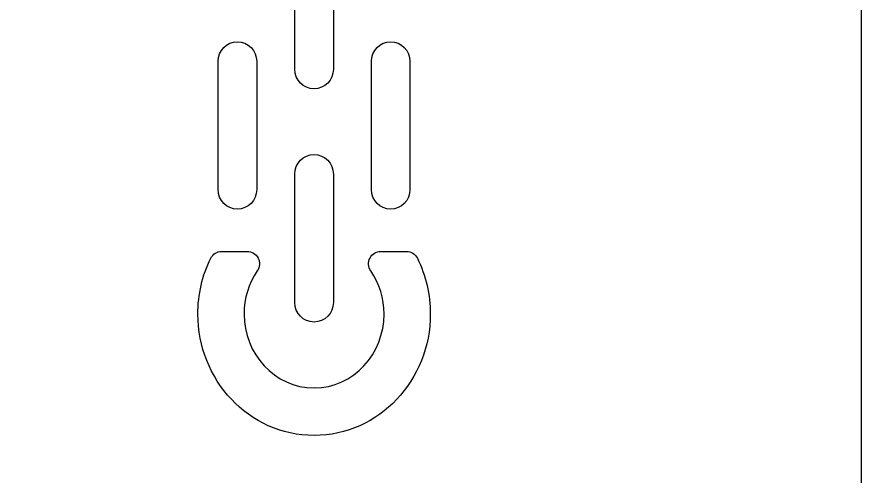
# Model space of a CAD drawing. Header units: millimetres. Extents: x -279 to 859, y -447 to 463.
# Drawn here: x 748.7 to 858.8, y 232 to 291.9 of the extents above; entities that cross this region are included whole.
import ezdxf

# ---------------------------------------------------------------- set-up
doc = ezdxf.new("R2010")
doc.units = ezdxf.units.MM
doc.header["$MEASUREMENT"] = 0
doc.layers.add('Layer 1', color=7, linetype='Continuous')

msp = doc.modelspace()

# ---------------------------------------------------------------- linework, layer by layer
at = {"layer": 'Layer 1', "color": 7}
for points, knots in [([(858.8, 463.29), (858.8, 463.29), (300, 463.29), (300, 463.29), (300, 463.29), (300, -430), (300, -430), (300, -430), (858.8, -430), (858.8, -430), (858.8, -430), (858.8, 463.29), (858.8, 463.29)], [0, 0, 0, 0, 0.25, 0.25, 0.25, 0.5, 0.5, 0.5, 0.75, 0.75, 0.75, 1, 1, 1, 1]), ([(787.49, 304.33), (786.1, 304.33), (784.97, 303.18), (784.97, 301.78), (784.97, 301.78), (784.97, 285.04), (784.97, 285.04), (784.97, 283.64), (786.1, 282.49), (787.49, 282.49), (788.87, 282.49), (790, 283.64), (790, 285.04), (790, 285.04), (790, 301.78), (790, 301.78), (790, 303.18), (788.87, 304.33), (787.49, 304.33)], [0, 0, 0, 0, 0.166667, 0.166667, 0.166667, 0.333333, 0.333333, 0.333333, 0.5, 0.5, 0.5, 0.666667, 0.666667, 0.666667, 0.833333, 0.833333, 0.833333, 1, 1, 1, 1]), ([(777.49, 288.64), (776.11, 288.64), (774.98, 287.49), (774.98, 286.09), (774.98, 286.09), (774.98, 269.35), (774.98, 269.35), (774.98, 267.95), (776.11, 266.8), (777.49, 266.8), (778.88, 266.8), (780.01, 267.95), (780.01, 269.35), (780.01, 269.35), (780.01, 286.09), (780.01, 286.09), (780.01, 287.49), (778.88, 288.64), (777.49, 288.64)], [0, 0, 0, 0, 0.166667, 0.166667, 0.166667, 0.333333, 0.333333, 0.333333, 0.5, 0.5, 0.5, 0.666667, 0.666667, 0.666667, 0.833333, 0.833333, 0.833333, 1, 1, 1, 1]), ([(797.48, 288.64), (796.09, 288.64), (794.96, 287.49), (794.96, 286.09), (794.96, 286.09), (794.96, 269.35), (794.96, 269.35), (794.96, 267.95), (796.09, 266.8), (797.48, 266.8), (798.86, 266.8), (799.99, 267.95), (799.99, 269.35), (799.99, 269.35), (799.99, 286.09), (799.99, 286.09), (799.99, 287.49), (798.86, 288.64), (797.48, 288.64)], [0, 0, 0, 0, 0.166667, 0.166667, 0.166667, 0.333333, 0.333333, 0.333333, 0.5, 0.5, 0.5, 0.666667, 0.666667, 0.666667, 0.833333, 0.833333, 0.833333, 1, 1, 1, 1]), ([(787.49, 273.92), (786.1, 273.92), (784.97, 272.78), (784.97, 271.38), (784.97, 271.38), (784.97, 254.63), (784.97, 254.63), (784.97, 253.23), (786.1, 252.09), (787.49, 252.09), (788.87, 252.09), (790, 253.23), (790, 254.63), (790, 254.63), (790, 271.38), (790, 271.38), (790, 272.78), (788.87, 273.92), (787.49, 273.92)], [0, 0, 0, 0, 0.166667, 0.166667, 0.166667, 0.333333, 0.333333, 0.333333, 0.5, 0.5, 0.5, 0.666667, 0.666667, 0.666667, 0.833333, 0.833333, 0.833333, 1, 1, 1, 1]), ([(774.02, 260.4), (772.91, 258.14), (772.34, 255.66), (772.34, 253.13), (772.34, 244.59), (778.93, 237.3), (787.49, 237.3), (796.04, 237.3), (802.64, 244.59), (802.64, 253.13), (802.64, 255.66), (802.06, 258.14), (800.95, 260.4), (800.67, 260.96), (800.14, 261.29), (799.52, 261.29), (799.52, 261.29), (796.19, 261.29), (796.19, 261.29), (795.59, 261.29), (795.07, 260.97), (794.78, 260.43), (794.5, 259.88), (794.54, 259.27), (794.88, 258.76), (796.02, 257.11), (796.61, 255.15), (796.61, 253.13), (796.61, 247.98), (792.67, 243.5), (787.49, 243.5), (782.3, 243.5), (778.36, 247.98), (778.36, 253.13), (778.36, 255.15), (778.95, 257.11), (780.09, 258.76), (780.43, 259.27), (780.47, 259.88), (780.19, 260.43), (779.91, 260.97), (779.38, 261.29), (778.78, 261.29), (778.78, 261.29), (775.45, 261.29), (775.45, 261.29), (774.83, 261.29), (774.3, 260.96), (774.02, 260.4)], [0, 0, 0, 0, 0.0625, 0.0625, 0.0625, 0.125, 0.125, 0.125, 0.1875, 0.1875, 0.1875, 0.25, 0.25, 0.25, 0.3125, 0.3125, 0.3125, 0.375, 0.375, 0.375, 0.4375, 0.4375, 0.4375, 0.5, 0.5, 0.5, 0.5625, 0.5625, 0.5625, 0.625, 0.625, 0.625, 0.6875, 0.6875, 0.6875, 0.75, 0.75, 0.75, 0.8125, 0.8125, 0.8125, 0.875, 0.875, 0.875, 0.9375, 0.9375, 0.9375, 1, 1, 1, 1])]:
    msp.add_open_spline(points, degree=3, knots=knots, dxfattribs=at)

doc.saveas('drawing.dxf')
